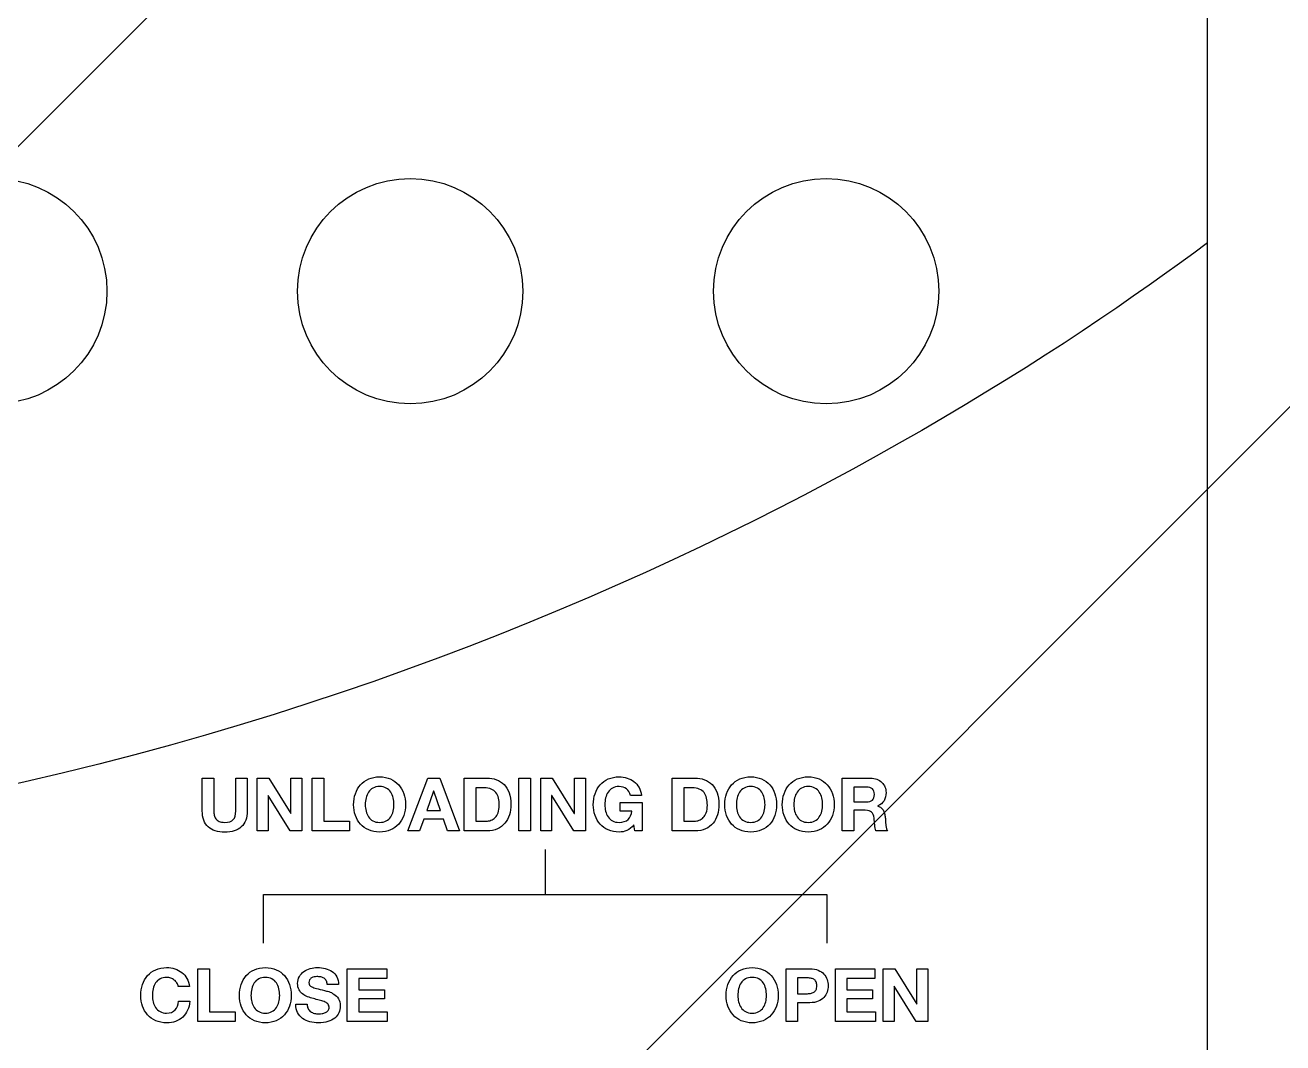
# Model space of a CAD drawing. Header units: millimetres. Extents: x 0 to 16408, y 0 to 11536.
# Drawn here: x 11501.1 to 11573.7, y 4722.7 to 4781.4 of the extents above; entities that cross this region are included whole.
import ezdxf

# ---------------------------------------------------------------- set-up
doc = ezdxf.new("R2010")
doc.units = ezdxf.units.MM
doc.header["$MEASUREMENT"] = 0
doc.linetypes.add('HIDDEN', pattern=[9.525, 6.35, -3.175])
doc.layers.get('0').update_dxf_attribs({"lineweight": 25})
doc.layers.add('DIM', color=3, linetype='Continuous', lineweight=9)
doc.layers.add('H', color=2, linetype='HIDDEN', lineweight=15)

msp = doc.modelspace()

# ---------------------------------------------------------------- hatches: boundary and pattern name
at = {"layer": 'DIM'}
h = msp.add_hatch(dxfattribs=at)
h.set_pattern_fill('ANSI31', color=256, scale=350, style=0)
h.set_pattern_definition([(45, (-19163.366, -2190.005), (-30.93592, 30.93592), [])])
h.paths.add_polyline_path([(11169.331, 5386.066), (11169.331, 3313.066), (10738.546, 3313.066), (10738.546, 5100.001), (10069.331, 5100.001), (10069.331, 6563.066), (14009.331, 6563.066), (14009.331, 5100.001), (13340.115, 5100.001), (13340.115, 3313.066), (12909.331, 3313.066), (12909.331, 5386.066)])
edge = h.paths.add_edge_path(flags=16)
edge.add_line((12909.331, 3336.066), (12909.331, 3313.066))
edge.add_line((11169.331, 3336.066), (11169.331, 3313.066))
at = {"layer": 'H', "ltscale": 5}
h = msp.add_hatch(dxfattribs=at)
h.set_pattern_fill('ANSI31', color=256, scale=500, style=0)
h.set_pattern_definition([(45, (5319.3, 20778.49), (-44.19417, 44.19417), [])])
edge = h.paths.add_edge_path(flags=16)
edge.add_line((14059.331, 6563.066), (14009.331, 6563.066))
edge.add_line((14059.331, 6563.066), (14009.331, 6563.066))
edge = h.paths.add_edge_path()
edge.add_line((14059.331, 6563.066), (14009.331, 6563.066))
edge.add_line((14059.331, 6563.066), (14009.331, 6563.066))
edge.add_line((10069.331, 3313.066), (10069.331, 6563.066))
edge.add_line((10019.331, 3263.066), (10019.331, 6563.066))
edge.add_line((10069.331, 3313.066), (14009.331, 3313.066))
edge.add_line((10019.331, 3263.066), (14059.331, 3263.066))
edge.add_line((14059.331, 6563.066), (14009.331, 6563.066))
edge.add_line((14009.331, 5313.066), (14009.331, 5323.066))
edge.add_line((14009.331, 3313.066), (14009.331, 6563.066))
edge.add_line((14059.331, 3263.066), (14059.331, 6563.066))

# ---------------------------------------------------------------- linework, layer by layer
msp.add_line((11569.331, 4411.066), (11569.331, 5161.066))
at = {"lineweight": -2}
for p, q in [((11514.506, 4737.988), (11515.172, 4737.988)), ((11514.506, 4734.941), (11514.506, 4737.988)), ((11515.172, 4737.988), (11516.443, 4735.944)), ((11516.451, 4737.988), (11517.079, 4737.988)), ((11516.451, 4735.944), (11516.451, 4737.988)), ((11517.079, 4737.988), (11517.079, 4734.941)), ((11517.668, 4737.988), (11518.338, 4737.988)), ((11517.668, 4734.941), (11517.668, 4737.988)), ((11518.338, 4737.988), (11518.338, 4735.505)), ((11523.198, 4734.941), (11524.35, 4737.988)), ((11524.35, 4737.988), (11525.037, 4737.988)), ((11525.037, 4737.988), (11526.177, 4734.941)), ((11529.603, 4737.988), (11530.273, 4737.988)), ((11529.603, 4734.941), (11529.603, 4737.988)), ((11530.273, 4737.988), (11530.273, 4734.941)), ((11530.862, 4737.988), (11531.527, 4737.988)), ((11530.862, 4734.941), (11530.862, 4737.988)), ((11531.527, 4737.988), (11532.799, 4735.944)), ((11532.807, 4737.988), (11533.435, 4737.988)), ((11532.807, 4735.944), (11532.807, 4737.988)), ((11533.435, 4737.988), (11533.435, 4734.941)), ((11515.141, 4736.981), (11515.133, 4736.981)), ((11515.133, 4736.981), (11515.133, 4734.941)), ((11516.409, 4734.941), (11515.141, 4736.981)), ((11524.683, 4737.237), (11524.286, 4736.119)), ((11524.691, 4737.237), (11524.683, 4737.237)), ((11525.075, 4736.119), (11524.691, 4737.237)), ((11531.497, 4736.981), (11531.489, 4736.981)), ((11531.489, 4736.981), (11531.489, 4734.941)), ((11532.765, 4734.941), (11531.497, 4736.981)), ((11516.443, 4735.944), (11516.451, 4735.944)), ((11524.286, 4736.119), (11525.075, 4736.119)), ((11532.799, 4735.944), (11532.807, 4735.944)), ((11518.338, 4735.505), (11519.823, 4735.505)), ((11519.823, 4735.505), (11519.823, 4734.941)), ((11524.111, 4735.62), (11523.872, 4734.941)), ((11525.25, 4735.62), (11524.111, 4735.62)), ((11525.481, 4734.941), (11525.25, 4735.62)), ((11515.133, 4734.941), (11514.506, 4734.941)), ((11517.079, 4734.941), (11516.409, 4734.941)), ((11519.823, 4734.941), (11517.668, 4734.941)), ((11523.872, 4734.941), (11523.198, 4734.941)), ((11526.177, 4734.941), (11525.481, 4734.941)), ((11530.273, 4734.941), (11529.603, 4734.941)), ((11531.489, 4734.941), (11530.862, 4734.941)), ((11533.435, 4734.941), (11532.765, 4734.941)), ((11531.12, 4733.86), (11531.12, 4731.268)), ((11514.87, 4728.463), (11514.87, 4731.268)), ((11514.87, 4731.268), (11547.37, 4731.268)), ((11547.37, 4731.268), (11547.37, 4728.463)), ((11511.074, 4723.94), (11511.074, 4726.987)), ((11511.074, 4726.987), (11511.744, 4726.987)), ((11511.744, 4726.987), (11511.744, 4724.503)), ((11519.693, 4723.94), (11519.693, 4726.987)), ((11519.693, 4726.987), (11521.972, 4726.987)), ((11521.972, 4726.987), (11521.972, 4726.424)), ((11547.861, 4723.94), (11547.861, 4726.987)), ((11547.861, 4726.987), (11550.14, 4726.987)), ((11550.14, 4726.987), (11550.14, 4726.424)), ((11550.626, 4723.94), (11550.626, 4726.987)), ((11550.626, 4726.987), (11551.292, 4726.987)), ((11551.292, 4726.987), (11552.564, 4724.943)), ((11552.572, 4724.943), (11552.572, 4726.987)), ((11552.572, 4726.987), (11553.199, 4726.987)), ((11553.199, 4726.987), (11553.199, 4723.94)), ((11521.972, 4726.424), (11520.363, 4726.424)), ((11520.363, 4726.424), (11520.363, 4725.771)), ((11550.14, 4726.424), (11548.531, 4726.424)), ((11548.531, 4726.424), (11548.531, 4725.771)), ((11551.254, 4725.98), (11551.254, 4723.94)), ((11551.262, 4725.98), (11551.254, 4725.98)), ((11552.529, 4723.94), (11551.262, 4725.98)), ((11520.363, 4725.771), (11521.84, 4725.771)), ((11521.84, 4725.25), (11520.363, 4725.25)), ((11520.363, 4725.25), (11520.363, 4724.503)), ((11521.84, 4725.771), (11521.84, 4725.25)), ((11548.531, 4725.771), (11550.007, 4725.771)), ((11550.007, 4725.25), (11548.531, 4725.25)), ((11548.531, 4725.25), (11548.531, 4724.503)), ((11550.007, 4725.771), (11550.007, 4725.25)), ((11511.744, 4724.503), (11513.229, 4724.503)), ((11513.229, 4724.503), (11513.229, 4723.94)), ((11520.363, 4724.503), (11522.006, 4724.503)), ((11522.006, 4724.503), (11522.006, 4723.94)), ((11548.531, 4724.503), (11550.174, 4724.503)), ((11550.174, 4724.503), (11550.174, 4723.94)), ((11552.564, 4724.943), (11552.572, 4724.943)), ((11513.229, 4723.94), (11511.074, 4723.94)), ((11522.006, 4723.94), (11519.693, 4723.94)), ((11550.174, 4723.94), (11547.861, 4723.94)), ((11551.254, 4723.94), (11550.626, 4723.94)), ((11553.199, 4723.94), (11552.529, 4723.94))]:
    msp.add_line(p, q, dxfattribs=at)
for centre in [(11499.331, 4766.066), (11523.331, 4766.066), (11547.331, 4766.066)]:
    msp.add_circle(centre, 6.5)
msp.add_open_spline([(11569.331, 4768.855), (11552.819, 4756.511), (11513.987, 4732.945), (11458.164, 4732.945), (11404.428, 4732.945), (11366.763, 4755.385), (11349.331, 4768.509)], degree=3, knots=[3.261903, 3.261903, 3.261903, 3.261903, 4, 4, 4, 4.707584, 4.707584, 4.707584, 4.707584])
for points in [[(11511.331, 4736.093), (11511.331, 4736.093), (11511.331, 4737.988), (11511.331, 4737.988)], [(11511.331, 4737.988), (11511.331, 4737.988), (11512.001, 4737.988), (11512.001, 4737.988)], [(11512.001, 4737.988), (11512.001, 4737.988), (11512.001, 4736.093), (11512.001, 4736.093)], [(11513.26, 4736.093), (11513.26, 4736.093), (11513.26, 4737.988), (11513.26, 4737.988)], [(11513.26, 4737.988), (11513.26, 4737.988), (11513.93, 4737.988), (11513.93, 4737.988)], [(11513.93, 4737.988), (11513.93, 4737.988), (11513.93, 4736.093), (11513.93, 4736.093)], [(11520.168, 4737.086), (11520.236, 4737.281), (11520.335, 4737.451), (11520.463, 4737.596)], [(11520.463, 4737.596), (11520.591, 4737.741), (11520.748, 4737.854), (11520.934, 4737.937)], [(11521.179, 4737.41), (11521.074, 4737.352), (11520.989, 4737.273), (11520.923, 4737.175)], [(11522.204, 4737.175), (11522.138, 4737.273), (11522.053, 4737.352), (11521.948, 4737.41)], [(11522.195, 4737.937), (11522.38, 4737.854), (11522.536, 4737.741), (11522.664, 4737.596)], [(11522.664, 4737.596), (11522.792, 4737.451), (11522.891, 4737.281), (11522.959, 4737.086)], [(11526.441, 4734.941), (11526.441, 4734.941), (11526.441, 4737.988), (11526.441, 4737.988)], [(11526.441, 4737.988), (11526.441, 4737.988), (11527.755, 4737.988), (11527.755, 4737.988)], [(11527.589, 4737.425), (11527.589, 4737.425), (11527.111, 4737.425), (11527.111, 4737.425)], [(11527.111, 4737.425), (11527.111, 4737.425), (11527.111, 4735.505), (11527.111, 4735.505)], [(11528.005, 4737.355), (11527.892, 4737.401), (11527.754, 4737.425), (11527.589, 4737.425)], [(11527.755, 4737.988), (11527.951, 4737.988), (11528.134, 4737.957), (11528.304, 4737.894)], [(11528.304, 4737.894), (11528.473, 4737.832), (11528.619, 4737.738), (11528.743, 4737.613)], [(11528.743, 4737.613), (11528.867, 4737.487), (11528.963, 4737.331), (11529.033, 4737.143)], [(11533.994, 4737.086), (11534.062, 4737.281), (11534.16, 4737.451), (11534.288, 4737.596)], [(11534.288, 4737.596), (11534.416, 4737.741), (11534.573, 4737.854), (11534.76, 4737.937)], [(11535.005, 4737.41), (11534.9, 4737.352), (11534.814, 4737.273), (11534.749, 4737.175)], [(11535.843, 4737.99), (11535.99, 4737.943), (11536.122, 4737.874), (11536.241, 4737.783)], [(11536.241, 4737.783), (11536.358, 4737.692), (11536.456, 4737.58), (11536.533, 4737.446)], [(11536.533, 4737.446), (11536.61, 4737.313), (11536.656, 4737.159), (11536.674, 4736.985)], [(11538.449, 4734.941), (11538.449, 4734.941), (11538.449, 4737.988), (11538.449, 4737.988)], [(11538.449, 4737.988), (11538.449, 4737.988), (11539.763, 4737.988), (11539.763, 4737.988)], [(11539.597, 4737.425), (11539.597, 4737.425), (11539.119, 4737.425), (11539.119, 4737.425)], [(11539.119, 4737.425), (11539.119, 4737.425), (11539.119, 4735.505), (11539.119, 4735.505)], [(11540.012, 4737.355), (11539.9, 4737.401), (11539.762, 4737.425), (11539.597, 4737.425)], [(11539.763, 4737.988), (11539.959, 4737.988), (11540.142, 4737.957), (11540.311, 4737.894)], [(11540.311, 4737.894), (11540.48, 4737.832), (11540.627, 4737.738), (11540.751, 4737.613)], [(11540.751, 4737.613), (11540.874, 4737.487), (11540.971, 4737.331), (11541.041, 4737.143)], [(11541.581, 4737.086), (11541.649, 4737.281), (11541.747, 4737.451), (11541.875, 4737.596)], [(11541.875, 4737.596), (11542.003, 4737.741), (11542.16, 4737.854), (11542.347, 4737.937)], [(11542.592, 4737.41), (11542.487, 4737.352), (11542.401, 4737.273), (11542.336, 4737.175)], [(11543.616, 4737.175), (11543.551, 4737.273), (11543.465, 4737.352), (11543.36, 4737.41)], [(11543.608, 4737.937), (11543.793, 4737.854), (11543.949, 4737.741), (11544.077, 4737.596)], [(11544.077, 4737.596), (11544.205, 4737.451), (11544.303, 4737.281), (11544.372, 4737.086)], [(11544.901, 4737.086), (11544.969, 4737.281), (11545.067, 4737.451), (11545.195, 4737.596)], [(11545.195, 4737.596), (11545.323, 4737.741), (11545.48, 4737.854), (11545.666, 4737.937)], [(11545.912, 4737.41), (11545.807, 4737.352), (11545.721, 4737.273), (11545.656, 4737.175)], [(11546.936, 4737.175), (11546.87, 4737.273), (11546.785, 4737.352), (11546.68, 4737.41)], [(11546.927, 4737.937), (11547.112, 4737.854), (11547.269, 4737.741), (11547.397, 4737.596)], [(11547.397, 4737.596), (11547.525, 4737.451), (11547.623, 4737.281), (11547.691, 4737.086)], [(11548.25, 4734.941), (11548.25, 4734.941), (11548.25, 4737.988), (11548.25, 4737.988)], [(11548.25, 4737.988), (11548.25, 4737.988), (11549.893, 4737.988), (11549.893, 4737.988)], [(11549.654, 4737.468), (11549.654, 4737.468), (11548.92, 4737.468), (11548.92, 4737.468)], [(11548.92, 4737.468), (11548.92, 4737.468), (11548.92, 4736.61), (11548.92, 4736.61)], [(11550, 4737.367), (11549.923, 4737.434), (11549.808, 4737.468), (11549.654, 4737.468)], [(11549.893, 4737.988), (11550.029, 4737.988), (11550.153, 4737.966), (11550.262, 4737.922)], [(11550.262, 4737.922), (11550.371, 4737.878), (11550.466, 4737.818), (11550.544, 4737.741)], [(11550.544, 4737.741), (11550.622, 4737.664), (11550.682, 4737.575), (11550.723, 4737.474)], [(11520.923, 4737.175), (11520.858, 4737.077), (11520.81, 4736.965), (11520.781, 4736.84)], [(11522.347, 4736.84), (11522.317, 4736.965), (11522.269, 4737.077), (11522.204, 4737.175)], [(11528.276, 4737.152), (11528.207, 4737.24), (11528.117, 4737.308), (11528.005, 4737.355)], [(11528.423, 4736.834), (11528.393, 4736.958), (11528.344, 4737.064), (11528.276, 4737.152)], [(11534.749, 4737.175), (11534.684, 4737.077), (11534.636, 4736.965), (11534.606, 4736.84)], [(11536.033, 4736.985), (11535.994, 4737.156), (11535.917, 4737.284), (11535.803, 4737.369)], [(11536.674, 4736.985), (11536.674, 4736.985), (11536.033, 4736.985), (11536.033, 4736.985)], [(11540.284, 4737.152), (11540.215, 4737.24), (11540.125, 4737.308), (11540.012, 4737.355)], [(11540.431, 4736.834), (11540.401, 4736.958), (11540.352, 4737.064), (11540.284, 4737.152)], [(11543.759, 4736.84), (11543.729, 4736.965), (11543.682, 4737.077), (11543.616, 4737.175)], [(11547.079, 4736.84), (11547.049, 4736.965), (11547.001, 4737.077), (11546.936, 4737.175)], [(11549.654, 4736.61), (11549.808, 4736.61), (11549.923, 4736.644), (11550, 4736.712)], [(11511.67, 4735.172), (11511.444, 4735.371), (11511.331, 4735.678), (11511.331, 4736.093)], [(11512.001, 4736.093), (11512.001, 4736.011), (11512.008, 4735.93), (11512.022, 4735.85)], [(11513.123, 4735.592), (11513.214, 4735.699), (11513.26, 4735.866), (11513.26, 4736.093)], [(11513.93, 4736.093), (11513.93, 4735.681), (11513.815, 4735.375), (11513.584, 4735.174)], [(11520.781, 4736.079), (11520.81, 4735.958), (11520.858, 4735.849), (11520.923, 4735.752)], [(11522.204, 4735.752), (11522.269, 4735.849), (11522.317, 4735.958), (11522.347, 4736.079)], [(11528.233, 4735.707), (11528.304, 4735.78), (11528.361, 4735.874), (11528.404, 4735.991)], [(11534.606, 4736.079), (11534.636, 4735.958), (11534.684, 4735.849), (11534.749, 4735.752)], [(11535.44, 4736.089), (11535.44, 4736.089), (11535.44, 4736.588), (11535.44, 4736.588)], [(11535.44, 4736.588), (11535.44, 4736.588), (11536.721, 4736.588), (11536.721, 4736.588)], [(11536.115, 4736.089), (11536.115, 4736.089), (11535.44, 4736.089), (11535.44, 4736.089)], [(11535.903, 4735.601), (11536.024, 4735.713), (11536.095, 4735.876), (11536.115, 4736.089)], [(11536.721, 4736.588), (11536.721, 4736.588), (11536.721, 4734.941), (11536.721, 4734.941)], [(11540.241, 4735.707), (11540.312, 4735.78), (11540.369, 4735.874), (11540.412, 4735.991)], [(11542.193, 4736.079), (11542.223, 4735.958), (11542.27, 4735.849), (11542.336, 4735.752)], [(11543.616, 4735.752), (11543.682, 4735.849), (11543.729, 4735.958), (11543.759, 4736.079)], [(11545.513, 4736.079), (11545.543, 4735.958), (11545.59, 4735.849), (11545.656, 4735.752)], [(11546.936, 4735.752), (11547.001, 4735.849), (11547.049, 4735.958), (11547.079, 4736.079)], [(11548.92, 4736.61), (11548.92, 4736.61), (11549.654, 4736.61), (11549.654, 4736.61)], [(11549.59, 4736.132), (11549.59, 4736.132), (11548.92, 4736.132), (11548.92, 4736.132)], [(11548.92, 4736.132), (11548.92, 4736.132), (11548.92, 4734.941), (11548.92, 4734.941)], [(11549.953, 4736.021), (11549.879, 4736.095), (11549.758, 4736.132), (11549.59, 4736.132)], [(11550.098, 4735.671), (11550.075, 4735.83), (11550.027, 4735.947), (11549.953, 4736.021)], [(11550.303, 4736.384), (11550.303, 4736.384), (11550.303, 4736.375), (11550.303, 4736.375)], [(11550.303, 4736.375), (11550.385, 4736.352), (11550.453, 4736.318), (11550.508, 4736.271)], [(11550.508, 4736.271), (11550.561, 4736.224), (11550.606, 4736.168), (11550.64, 4736.104)], [(11550.64, 4736.104), (11550.674, 4736.04), (11550.699, 4735.97), (11550.714, 4735.893)], [(11512.022, 4735.85), (11512.036, 4735.771), (11512.066, 4735.7), (11512.112, 4735.639)], [(11512.112, 4735.639), (11512.157, 4735.578), (11512.221, 4735.528), (11512.302, 4735.49)], [(11520.463, 4735.33), (11520.335, 4735.472), (11520.236, 4735.639), (11520.168, 4735.831)], [(11520.934, 4734.995), (11520.748, 4735.076), (11520.591, 4735.187), (11520.463, 4735.33)], [(11520.923, 4735.752), (11520.989, 4735.655), (11521.074, 4735.578), (11521.179, 4735.52)], [(11521.948, 4735.52), (11522.053, 4735.578), (11522.138, 4735.655), (11522.204, 4735.752)], [(11527.111, 4735.505), (11527.111, 4735.505), (11527.708, 4735.505), (11527.708, 4735.505)], [(11527.708, 4735.505), (11527.805, 4735.505), (11527.899, 4735.52), (11527.99, 4735.552)], [(11527.99, 4735.552), (11528.081, 4735.583), (11528.162, 4735.635), (11528.233, 4735.707)], [(11528.794, 4735.381), (11528.679, 4735.244), (11528.535, 4735.137), (11528.363, 4735.059)], [(11529.052, 4735.867), (11528.996, 4735.68), (11528.91, 4735.518), (11528.794, 4735.381)], [(11534.288, 4735.33), (11534.16, 4735.472), (11534.062, 4735.639), (11533.994, 4735.831)], [(11534.76, 4734.995), (11534.573, 4735.076), (11534.416, 4735.187), (11534.288, 4735.33)], [(11534.749, 4735.752), (11534.814, 4735.655), (11534.9, 4735.578), (11535.005, 4735.52)], [(11536.226, 4735.287), (11536.106, 4735.133), (11535.974, 4735.026), (11535.829, 4734.965)], [(11536.294, 4734.941), (11536.294, 4734.941), (11536.226, 4735.287), (11536.226, 4735.287)], [(11539.119, 4735.505), (11539.119, 4735.505), (11539.716, 4735.505), (11539.716, 4735.505)], [(11539.716, 4735.505), (11539.813, 4735.505), (11539.906, 4735.52), (11539.998, 4735.552)], [(11539.998, 4735.552), (11540.089, 4735.583), (11540.17, 4735.635), (11540.241, 4735.707)], [(11540.802, 4735.381), (11540.687, 4735.244), (11540.543, 4735.137), (11540.371, 4735.059)], [(11541.06, 4735.867), (11541.003, 4735.68), (11540.917, 4735.518), (11540.802, 4735.381)], [(11542.336, 4735.752), (11542.401, 4735.655), (11542.487, 4735.578), (11542.592, 4735.52)], [(11543.36, 4735.52), (11543.465, 4735.578), (11543.551, 4735.655), (11543.616, 4735.752)], [(11545.656, 4735.752), (11545.721, 4735.655), (11545.807, 4735.578), (11545.912, 4735.52)], [(11546.68, 4735.52), (11546.785, 4735.578), (11546.87, 4735.655), (11546.936, 4735.752)], [(11547.397, 4735.33), (11547.269, 4735.187), (11547.112, 4735.076), (11546.927, 4734.995)], [(11547.691, 4735.831), (11547.623, 4735.639), (11547.525, 4735.472), (11547.397, 4735.33)], [(11550.136, 4735.287), (11550.128, 4735.421), (11550.115, 4735.549), (11550.098, 4735.671)], [(11550.205, 4734.941), (11550.168, 4735.038), (11550.145, 4735.153), (11550.136, 4735.287)], [(11550.714, 4735.893), (11550.73, 4735.816), (11550.741, 4735.739), (11550.747, 4735.663)], [(11550.747, 4735.663), (11550.749, 4735.614), (11550.752, 4735.557), (11550.755, 4735.492)], [(11550.755, 4735.492), (11550.758, 4735.426), (11550.763, 4735.36), (11550.77, 4735.291)], [(11550.77, 4735.291), (11550.777, 4735.223), (11550.789, 4735.158), (11550.804, 4735.097)], [(11527.755, 4734.941), (11527.755, 4734.941), (11526.441, 4734.941), (11526.441, 4734.941)], [(11528.363, 4735.059), (11528.191, 4734.981), (11527.988, 4734.941), (11527.755, 4734.941)], [(11536.721, 4734.941), (11536.721, 4734.941), (11536.294, 4734.941), (11536.294, 4734.941)], [(11539.763, 4734.941), (11539.763, 4734.941), (11538.449, 4734.941), (11538.449, 4734.941)], [(11540.371, 4735.059), (11540.199, 4734.981), (11539.996, 4734.941), (11539.763, 4734.941)], [(11548.92, 4734.941), (11548.92, 4734.941), (11548.25, 4734.941), (11548.25, 4734.941)], [(11550.875, 4734.941), (11550.875, 4734.941), (11550.205, 4734.941), (11550.205, 4734.941)], [(11550.804, 4735.097), (11550.82, 4735.036), (11550.843, 4734.984), (11550.875, 4734.941)], [(11507.882, 4726.084), (11507.95, 4726.279), (11508.048, 4726.449), (11508.176, 4726.594)], [(11508.176, 4726.594), (11508.304, 4726.739), (11508.462, 4726.853), (11508.648, 4726.936)], [(11509.753, 4726.987), (11509.903, 4726.939), (11510.036, 4726.868), (11510.154, 4726.776)], [(11510.154, 4726.776), (11510.272, 4726.683), (11510.37, 4726.569), (11510.447, 4726.432)], [(11513.574, 4726.084), (11513.643, 4726.279), (11513.741, 4726.449), (11513.869, 4726.594)], [(11513.869, 4726.594), (11513.997, 4726.739), (11514.154, 4726.853), (11514.34, 4726.936)], [(11515.601, 4726.936), (11515.786, 4726.853), (11515.943, 4726.739), (11516.071, 4726.594)], [(11516.071, 4726.594), (11516.199, 4726.449), (11516.297, 4726.279), (11516.365, 4726.084)], [(11516.935, 4726.545), (11517.001, 4726.66), (11517.089, 4726.757), (11517.197, 4726.833)], [(11517.197, 4726.833), (11517.305, 4726.91), (11517.428, 4726.967), (11517.564, 4727.004)], [(11517.782, 4726.522), (11517.728, 4726.51), (11517.679, 4726.49), (11517.634, 4726.462)], [(11518.358, 4726.445), (11518.304, 4726.479), (11518.242, 4726.503), (11518.172, 4726.518)], [(11518.432, 4727.006), (11518.579, 4726.971), (11518.709, 4726.913), (11518.823, 4726.833)], [(11518.823, 4726.833), (11518.937, 4726.754), (11519.027, 4726.652), (11519.094, 4726.528)], [(11519.094, 4726.528), (11519.161, 4726.404), (11519.194, 4726.254), (11519.194, 4726.078)], [(11541.665, 4726.084), (11541.733, 4726.279), (11541.832, 4726.449), (11541.96, 4726.594)], [(11541.96, 4726.594), (11542.088, 4726.739), (11542.245, 4726.853), (11542.431, 4726.936)], [(11543.692, 4726.936), (11543.877, 4726.853), (11544.033, 4726.739), (11544.161, 4726.594)], [(11544.161, 4726.594), (11544.289, 4726.449), (11544.388, 4726.279), (11544.456, 4726.084)], [(11545.015, 4723.94), (11545.015, 4723.94), (11545.015, 4726.987), (11545.015, 4726.987)], [(11545.015, 4726.987), (11545.015, 4726.987), (11546.389, 4726.987), (11546.389, 4726.987)], [(11546.389, 4726.987), (11546.58, 4726.987), (11546.742, 4726.959), (11546.875, 4726.904)], [(11546.875, 4726.904), (11547.009, 4726.848), (11547.118, 4726.775), (11547.202, 4726.684)], [(11547.202, 4726.684), (11547.286, 4726.593), (11547.347, 4726.489), (11547.385, 4726.372)], [(11508.893, 4726.409), (11508.788, 4726.35), (11508.703, 4726.272), (11508.637, 4726.174)], [(11509.866, 4726.174), (11509.826, 4726.238), (11509.777, 4726.294), (11509.717, 4726.342)], [(11509.943, 4725.963), (11509.932, 4726.04), (11509.906, 4726.11), (11509.866, 4726.174)], [(11510.592, 4725.963), (11510.592, 4725.963), (11509.943, 4725.963), (11509.943, 4725.963)], [(11510.447, 4726.432), (11510.523, 4726.296), (11510.572, 4726.139), (11510.592, 4725.963)], [(11514.33, 4726.174), (11514.264, 4726.076), (11514.216, 4725.964), (11514.187, 4725.839)], [(11514.586, 4726.409), (11514.48, 4726.35), (11514.395, 4726.272), (11514.33, 4726.174)], [(11515.61, 4726.174), (11515.544, 4726.272), (11515.459, 4726.35), (11515.354, 4726.409)], [(11515.753, 4725.839), (11515.723, 4725.964), (11515.675, 4726.076), (11515.61, 4726.174)], [(11517.517, 4726.048), (11517.54, 4726.011), (11517.585, 4725.977), (11517.651, 4725.946)], [(11517.634, 4726.462), (11517.59, 4726.434), (11517.554, 4726.398), (11517.526, 4726.355)], [(11517.651, 4725.946), (11517.718, 4725.914), (11517.811, 4725.883), (11517.929, 4725.852)], [(11517.929, 4725.852), (11518.047, 4725.82), (11518.201, 4725.781), (11518.392, 4725.732)], [(11518.488, 4726.304), (11518.455, 4726.364), (11518.412, 4726.411), (11518.358, 4726.445)], [(11518.546, 4726.078), (11518.54, 4726.169), (11518.521, 4726.244), (11518.488, 4726.304)], [(11519.194, 4726.078), (11519.194, 4726.078), (11518.546, 4726.078), (11518.546, 4726.078)], [(11542.676, 4726.409), (11542.571, 4726.35), (11542.486, 4726.272), (11542.42, 4726.174)], [(11543.701, 4726.174), (11543.635, 4726.272), (11543.55, 4726.35), (11543.445, 4726.409)], [(11543.844, 4725.839), (11543.814, 4725.964), (11543.766, 4726.076), (11543.701, 4726.174)], [(11546.205, 4726.466), (11546.205, 4726.466), (11545.685, 4726.466), (11545.685, 4726.466)], [(11545.685, 4726.466), (11545.685, 4726.466), (11545.685, 4725.553), (11545.685, 4725.553)], [(11546.427, 4726.449), (11546.356, 4726.461), (11546.282, 4726.466), (11546.205, 4726.466)], [(11546.615, 4726.383), (11546.561, 4726.416), (11546.498, 4726.438), (11546.427, 4726.449)], [(11546.745, 4726.244), (11546.712, 4726.304), (11546.669, 4726.35), (11546.615, 4726.383)], [(11508.494, 4725.077), (11508.524, 4724.956), (11508.572, 4724.848), (11508.637, 4724.751)], [(11509.758, 4724.619), (11509.873, 4724.744), (11509.943, 4724.909), (11509.969, 4725.114)], [(11509.969, 4725.114), (11509.969, 4725.114), (11510.617, 4725.114), (11510.617, 4725.114)], [(11510.617, 4725.114), (11510.6, 4724.923), (11510.556, 4724.751), (11510.485, 4724.597)], [(11514.187, 4725.077), (11514.216, 4724.956), (11514.264, 4724.848), (11514.33, 4724.751)], [(11515.61, 4724.751), (11515.675, 4724.848), (11515.723, 4724.956), (11515.753, 4725.077)], [(11517.41, 4725.376), (11517.302, 4725.417), (11517.206, 4725.471), (11517.12, 4725.536)], [(11517.743, 4725.272), (11517.629, 4725.3), (11517.519, 4725.335), (11517.41, 4725.376)], [(11518.072, 4725.186), (11517.964, 4725.212), (11517.854, 4725.24), (11517.743, 4725.272)], [(11518.362, 4725.096), (11518.277, 4725.131), (11518.18, 4725.16), (11518.072, 4725.186)], [(11518.569, 4724.969), (11518.516, 4725.02), (11518.447, 4725.062), (11518.362, 4725.096)], [(11518.392, 4725.732), (11518.449, 4725.721), (11518.528, 4725.7), (11518.629, 4725.67)], [(11518.629, 4725.67), (11518.73, 4725.641), (11518.83, 4725.593), (11518.93, 4725.528)], [(11518.93, 4725.528), (11519.029, 4725.462), (11519.115, 4725.375), (11519.188, 4725.265)], [(11542.278, 4725.077), (11542.307, 4724.956), (11542.355, 4724.848), (11542.42, 4724.751)], [(11543.701, 4724.751), (11543.766, 4724.848), (11543.814, 4724.956), (11543.844, 4725.077)], [(11545.685, 4725.553), (11545.685, 4725.553), (11546.205, 4725.553), (11546.205, 4725.553)], [(11546.205, 4725.553), (11546.282, 4725.553), (11546.356, 4725.559), (11546.427, 4725.57)], [(11546.875, 4725.116), (11546.742, 4725.06), (11546.58, 4725.033), (11546.389, 4725.033)], [(11546.427, 4725.57), (11546.498, 4725.582), (11546.561, 4725.604), (11546.615, 4725.636)], [(11546.615, 4725.636), (11546.669, 4725.669), (11546.712, 4725.715), (11546.745, 4725.775)], [(11547.202, 4725.336), (11547.118, 4725.244), (11547.009, 4725.171), (11546.875, 4725.116)], [(11547.385, 4725.649), (11547.347, 4725.531), (11547.286, 4725.426), (11547.202, 4725.336)], [(11508.637, 4724.751), (11508.703, 4724.654), (11508.788, 4724.577), (11508.893, 4724.518)], [(11510.485, 4724.597), (11510.414, 4724.444), (11510.32, 4724.313), (11510.203, 4724.205)], [(11513.869, 4724.328), (11513.741, 4724.471), (11513.643, 4724.638), (11513.574, 4724.83)], [(11514.33, 4724.751), (11514.395, 4724.654), (11514.48, 4724.577), (11514.586, 4724.518)], [(11515.354, 4724.518), (11515.459, 4724.577), (11515.544, 4724.654), (11515.61, 4724.751)], [(11516.834, 4724.465), (11516.763, 4724.601), (11516.729, 4724.764), (11516.732, 4724.951)], [(11516.732, 4724.951), (11516.732, 4724.951), (11517.381, 4724.951), (11517.381, 4724.951)], [(11517.122, 4724.128), (11517.001, 4724.216), (11516.906, 4724.328), (11516.834, 4724.465)], [(11517.381, 4724.951), (11517.381, 4724.849), (11517.399, 4724.762), (11517.436, 4724.691)], [(11517.436, 4724.691), (11517.473, 4724.62), (11517.522, 4724.562), (11517.583, 4724.518)], [(11517.583, 4724.518), (11517.645, 4724.474), (11517.716, 4724.442), (11517.799, 4724.42)], [(11518.247, 4724.403), (11518.315, 4724.413), (11518.379, 4724.432), (11518.439, 4724.461)], [(11518.439, 4724.461), (11518.499, 4724.489), (11518.548, 4724.528), (11518.588, 4724.578)], [(11519.216, 4724.456), (11519.161, 4724.337), (11519.081, 4724.234), (11518.975, 4724.147)], [(11542.42, 4724.751), (11542.486, 4724.654), (11542.571, 4724.577), (11542.676, 4724.518)], [(11543.445, 4724.518), (11543.55, 4724.577), (11543.635, 4724.654), (11543.701, 4724.751)], [(11546.389, 4725.033), (11546.389, 4725.033), (11545.685, 4725.033), (11545.685, 4725.033)], [(11545.685, 4725.033), (11545.685, 4725.033), (11545.685, 4723.94), (11545.685, 4723.94)], [(11510.203, 4724.205), (11510.087, 4724.097), (11509.95, 4724.014), (11509.794, 4723.957)], [(11514.34, 4723.993), (11514.154, 4724.074), (11513.997, 4724.186), (11513.869, 4724.328)], [(11517.541, 4723.934), (11517.383, 4723.975), (11517.243, 4724.04), (11517.122, 4724.128)], [(11518.975, 4724.147), (11518.868, 4724.06), (11518.735, 4723.993), (11518.577, 4723.944)], [(11545.685, 4723.94), (11545.685, 4723.94), (11545.015, 4723.94), (11545.015, 4723.94)]]:
    msp.add_open_spline(points, degree=3, dxfattribs=at)
for points, knots in [([(11520.934, 4737.937), (11521.121, 4738.019), (11521.33, 4738.061), (11521.564, 4738.061), (11521.8, 4738.061), (11522.01, 4738.019), (11522.195, 4737.937)], [2, 2, 2, 2, 3, 3, 3, 4, 4, 4, 4]), ([(11521.948, 4737.41), (11521.842, 4737.468), (11521.714, 4737.498), (11521.564, 4737.498), (11521.413, 4737.498), (11521.285, 4737.468), (11521.179, 4737.41)], [10, 10, 10, 10, 11, 11, 11, 12, 12, 12, 12]), ([(11534.76, 4737.937), (11534.946, 4738.019), (11535.156, 4738.061), (11535.389, 4738.061), (11535.546, 4738.061), (11535.697, 4738.037), (11535.843, 4737.99)], [8, 8, 8, 8, 9, 9, 9, 10, 10, 10, 10]), ([(11535.803, 4737.369), (11535.689, 4737.455), (11535.551, 4737.498), (11535.389, 4737.498), (11535.238, 4737.498), (11535.11, 4737.468), (11535.005, 4737.41)], [15, 15, 15, 15, 16, 16, 16, 17, 17, 17, 17]), ([(11542.347, 4737.937), (11542.533, 4738.019), (11542.743, 4738.061), (11542.976, 4738.061), (11543.212, 4738.061), (11543.423, 4738.019), (11543.608, 4737.937)], [2, 2, 2, 2, 3, 3, 3, 4, 4, 4, 4]), ([(11543.36, 4737.41), (11543.255, 4737.468), (11543.127, 4737.498), (11542.976, 4737.498), (11542.825, 4737.498), (11542.697, 4737.468), (11542.592, 4737.41)], [10, 10, 10, 10, 11, 11, 11, 12, 12, 12, 12]), ([(11545.666, 4737.937), (11545.853, 4738.019), (11546.063, 4738.061), (11546.296, 4738.061), (11546.532, 4738.061), (11546.742, 4738.019), (11546.927, 4737.937)], [2, 2, 2, 2, 3, 3, 3, 4, 4, 4, 4]), ([(11546.68, 4737.41), (11546.575, 4737.468), (11546.447, 4737.498), (11546.296, 4737.498), (11546.145, 4737.498), (11546.017, 4737.468), (11545.912, 4737.41)], [10, 10, 10, 10, 11, 11, 11, 12, 12, 12, 12]), ([(11550.723, 4737.474), (11550.764, 4737.373), (11550.785, 4737.264), (11550.785, 4737.147), (11550.785, 4736.968), (11550.747, 4736.813), (11550.672, 4736.682), (11550.597, 4736.552), (11550.473, 4736.452), (11550.303, 4736.384)], [3, 3, 3, 3, 4, 4, 4, 5, 5, 5, 6, 6, 6, 6]), ([(11520.168, 4735.831), (11520.1, 4736.023), (11520.066, 4736.23), (11520.066, 4736.452), (11520.066, 4736.68), (11520.1, 4736.891), (11520.168, 4737.086)], [14, 14, 14, 14, 15, 15, 15, 16, 16, 16, 16]), ([(11520.781, 4736.84), (11520.751, 4736.715), (11520.736, 4736.586), (11520.736, 4736.452), (11520.736, 4736.324), (11520.751, 4736.199), (11520.781, 4736.079)], [14, 14, 14, 14, 15, 15, 15, 16, 16, 16, 16]), ([(11522.347, 4736.079), (11522.377, 4736.199), (11522.392, 4736.324), (11522.392, 4736.452), (11522.392, 4736.586), (11522.377, 4736.715), (11522.347, 4736.84)], [6, 6, 6, 6, 7, 7, 7, 8, 8, 8, 8]), ([(11522.959, 4737.086), (11523.027, 4736.891), (11523.062, 4736.68), (11523.062, 4736.452), (11523.062, 4736.23), (11523.027, 4736.023), (11522.959, 4735.831)], [6, 6, 6, 6, 7, 7, 7, 8, 8, 8, 8]), ([(11528.404, 4735.991), (11528.446, 4736.108), (11528.468, 4736.25), (11528.468, 4736.418), (11528.468, 4736.572), (11528.453, 4736.71), (11528.423, 4736.834)], [3, 3, 3, 3, 4, 4, 4, 5, 5, 5, 5]), ([(11529.033, 4737.143), (11529.103, 4736.956), (11529.138, 4736.735), (11529.138, 4736.482), (11529.138, 4736.26), (11529.109, 4736.055), (11529.052, 4735.867)], [3, 3, 3, 3, 4, 4, 4, 5, 5, 5, 5]), ([(11533.994, 4735.831), (11533.925, 4736.023), (11533.891, 4736.23), (11533.891, 4736.452), (11533.891, 4736.68), (11533.925, 4736.891), (11533.994, 4737.086)], [4, 4, 4, 4, 5, 5, 5, 6, 6, 6, 6]), ([(11534.606, 4736.84), (11534.576, 4736.715), (11534.561, 4736.586), (11534.561, 4736.452), (11534.561, 4736.324), (11534.576, 4736.199), (11534.606, 4736.079)], [19, 19, 19, 19, 20, 20, 20, 21, 21, 21, 21]), ([(11540.412, 4735.991), (11540.454, 4736.108), (11540.476, 4736.25), (11540.476, 4736.418), (11540.476, 4736.572), (11540.461, 4736.71), (11540.431, 4736.834)], [3, 3, 3, 3, 4, 4, 4, 5, 5, 5, 5]), ([(11541.041, 4737.143), (11541.111, 4736.956), (11541.146, 4736.735), (11541.146, 4736.482), (11541.146, 4736.26), (11541.117, 4736.055), (11541.06, 4735.867)], [3, 3, 3, 3, 4, 4, 4, 5, 5, 5, 5]), ([(11541.581, 4735.831), (11541.512, 4736.023), (11541.478, 4736.23), (11541.478, 4736.452), (11541.478, 4736.68), (11541.512, 4736.891), (11541.581, 4737.086)], [14, 14, 14, 14, 15, 15, 15, 16, 16, 16, 16]), ([(11542.336, 4737.175), (11542.27, 4737.077), (11542.223, 4736.965), (11542.193, 4736.84), (11542.163, 4736.715), (11542.148, 4736.586), (11542.148, 4736.452), (11542.148, 4736.324), (11542.163, 4736.199), (11542.193, 4736.079)], [13, 13, 13, 13, 14, 14, 14, 15, 15, 15, 16, 16, 16, 16]), ([(11543.759, 4736.079), (11543.789, 4736.199), (11543.804, 4736.324), (11543.804, 4736.452), (11543.804, 4736.586), (11543.789, 4736.715), (11543.759, 4736.84)], [6, 6, 6, 6, 7, 7, 7, 8, 8, 8, 8]), ([(11544.372, 4737.086), (11544.44, 4736.891), (11544.474, 4736.68), (11544.474, 4736.452), (11544.474, 4736.23), (11544.44, 4736.023), (11544.372, 4735.831)], [6, 6, 6, 6, 7, 7, 7, 8, 8, 8, 8]), ([(11544.901, 4735.831), (11544.832, 4736.023), (11544.798, 4736.23), (11544.798, 4736.452), (11544.798, 4736.68), (11544.832, 4736.891), (11544.901, 4737.086)], [14, 14, 14, 14, 15, 15, 15, 16, 16, 16, 16]), ([(11545.656, 4737.175), (11545.59, 4737.077), (11545.543, 4736.965), (11545.513, 4736.84), (11545.483, 4736.715), (11545.468, 4736.586), (11545.468, 4736.452), (11545.468, 4736.324), (11545.483, 4736.199), (11545.513, 4736.079)], [13, 13, 13, 13, 14, 14, 14, 15, 15, 15, 16, 16, 16, 16]), ([(11547.079, 4736.079), (11547.109, 4736.199), (11547.124, 4736.324), (11547.124, 4736.452), (11547.124, 4736.586), (11547.109, 4736.715), (11547.079, 4736.84)], [6, 6, 6, 6, 7, 7, 7, 8, 8, 8, 8]), ([(11547.691, 4737.086), (11547.76, 4736.891), (11547.794, 4736.68), (11547.794, 4736.452), (11547.794, 4736.23), (11547.76, 4736.023), (11547.691, 4735.831)], [6, 6, 6, 6, 7, 7, 7, 8, 8, 8, 8]), ([(11550, 4736.712), (11550.077, 4736.781), (11550.115, 4736.892), (11550.115, 4737.045), (11550.115, 4737.193), (11550.077, 4737.3), (11550, 4737.367)], [1, 1, 1, 1, 2, 2, 2, 3, 3, 3, 3]), ([(11512.302, 4735.49), (11512.383, 4735.451), (11512.492, 4735.432), (11512.628, 4735.432), (11512.867, 4735.432), (11513.032, 4735.486), (11513.123, 4735.592)], [9, 9, 9, 9, 10, 10, 10, 11, 11, 11, 11]), ([(11521.179, 4735.52), (11521.285, 4735.461), (11521.413, 4735.432), (11521.564, 4735.432), (11521.714, 4735.432), (11521.842, 4735.461), (11521.948, 4735.52)], [2, 2, 2, 2, 3, 3, 3, 4, 4, 4, 4]), ([(11522.959, 4735.831), (11522.891, 4735.639), (11522.792, 4735.472), (11522.664, 4735.33), (11522.536, 4735.187), (11522.38, 4735.076), (11522.195, 4734.995)], [8, 8, 8, 8, 9, 9, 9, 10, 10, 10, 10]), ([(11535.005, 4735.52), (11535.11, 4735.461), (11535.238, 4735.432), (11535.389, 4735.432), (11535.611, 4735.432), (11535.782, 4735.488), (11535.903, 4735.601)], [23, 23, 23, 23, 24, 24, 24, 25, 25, 25, 25]), ([(11542.347, 4734.995), (11542.16, 4735.076), (11542.003, 4735.187), (11541.875, 4735.33), (11541.747, 4735.472), (11541.649, 4735.639), (11541.581, 4735.831)], [12, 12, 12, 12, 13, 13, 13, 14, 14, 14, 14]), ([(11542.592, 4735.52), (11542.697, 4735.461), (11542.825, 4735.432), (11542.976, 4735.432), (11543.127, 4735.432), (11543.255, 4735.461), (11543.36, 4735.52)], [2, 2, 2, 2, 3, 3, 3, 4, 4, 4, 4]), ([(11544.372, 4735.831), (11544.303, 4735.639), (11544.205, 4735.472), (11544.077, 4735.33), (11543.949, 4735.187), (11543.793, 4735.076), (11543.608, 4734.995)], [8, 8, 8, 8, 9, 9, 9, 10, 10, 10, 10]), ([(11545.666, 4734.995), (11545.48, 4735.076), (11545.323, 4735.187), (11545.195, 4735.33), (11545.067, 4735.472), (11544.969, 4735.639), (11544.901, 4735.831)], [12, 12, 12, 12, 13, 13, 13, 14, 14, 14, 14]), ([(11545.912, 4735.52), (11546.017, 4735.461), (11546.145, 4735.432), (11546.296, 4735.432), (11546.447, 4735.432), (11546.575, 4735.461), (11546.68, 4735.52)], [2, 2, 2, 2, 3, 3, 3, 4, 4, 4, 4]), ([(11513.584, 4735.174), (11513.353, 4734.973), (11513.035, 4734.873), (11512.628, 4734.873), (11512.216, 4734.873), (11511.896, 4734.973), (11511.67, 4735.172)], [0, 0, 0, 0, 1, 1, 1, 2, 2, 2, 2]), ([(11522.195, 4734.995), (11522.01, 4734.914), (11521.8, 4734.873), (11521.564, 4734.873), (11521.33, 4734.873), (11521.121, 4734.914), (11520.934, 4734.995)], [10, 10, 10, 10, 11, 11, 11, 12, 12, 12, 12]), ([(11535.829, 4734.965), (11535.684, 4734.904), (11535.537, 4734.873), (11535.389, 4734.873), (11535.156, 4734.873), (11534.946, 4734.914), (11534.76, 4734.995)], [0, 0, 0, 0, 1, 1, 1, 2, 2, 2, 2]), ([(11543.608, 4734.995), (11543.423, 4734.914), (11543.212, 4734.873), (11542.976, 4734.873), (11542.743, 4734.873), (11542.533, 4734.914), (11542.347, 4734.995)], [10, 10, 10, 10, 11, 11, 11, 12, 12, 12, 12]), ([(11546.927, 4734.995), (11546.742, 4734.914), (11546.532, 4734.873), (11546.296, 4734.873), (11546.063, 4734.873), (11545.853, 4734.914), (11545.666, 4734.995)], [10, 10, 10, 10, 11, 11, 11, 12, 12, 12, 12]), ([(11508.648, 4726.936), (11508.834, 4727.018), (11509.044, 4727.059), (11509.277, 4727.059), (11509.445, 4727.059), (11509.604, 4727.035), (11509.753, 4726.987)], [25, 25, 25, 25, 26, 26, 26, 27, 27, 27, 27]), ([(11514.34, 4726.936), (11514.527, 4727.018), (11514.736, 4727.059), (11514.97, 4727.059), (11515.206, 4727.059), (11515.416, 4727.018), (11515.601, 4726.936)], [2, 2, 2, 2, 3, 3, 3, 4, 4, 4, 4]), ([(11517.12, 4725.536), (11517.035, 4725.601), (11516.966, 4725.683), (11516.913, 4725.781), (11516.861, 4725.879), (11516.834, 4725.998), (11516.834, 4726.138), (11516.834, 4726.294), (11516.868, 4726.43), (11516.935, 4726.545)], [13, 13, 13, 13, 14, 14, 14, 15, 15, 15, 16, 16, 16, 16]), ([(11517.564, 4727.004), (11517.701, 4727.041), (11517.837, 4727.059), (11517.974, 4727.059), (11518.133, 4727.059), (11518.286, 4727.042), (11518.432, 4727.006)], [18, 18, 18, 18, 19, 19, 19, 20, 20, 20, 20]), ([(11518.172, 4726.518), (11518.102, 4726.532), (11518.026, 4726.539), (11517.944, 4726.539), (11517.89, 4726.539), (11517.836, 4726.533), (11517.782, 4726.522)], [27, 27, 27, 27, 28, 28, 28, 29, 29, 29, 29]), ([(11542.431, 4726.936), (11542.617, 4727.018), (11542.827, 4727.059), (11543.061, 4727.059), (11543.297, 4727.059), (11543.507, 4727.018), (11543.692, 4726.936)], [2, 2, 2, 2, 3, 3, 3, 4, 4, 4, 4]), ([(11507.882, 4724.83), (11507.814, 4725.022), (11507.78, 4725.229), (11507.78, 4725.451), (11507.78, 4725.678), (11507.814, 4725.889), (11507.882, 4726.084)], [21, 21, 21, 21, 22, 22, 22, 23, 23, 23, 23]), ([(11508.637, 4726.174), (11508.572, 4726.076), (11508.524, 4725.964), (11508.494, 4725.839), (11508.465, 4725.714), (11508.45, 4725.584), (11508.45, 4725.451), (11508.45, 4725.323), (11508.465, 4725.198), (11508.494, 4725.077)], [5, 5, 5, 5, 6, 6, 6, 7, 7, 7, 8, 8, 8, 8]), ([(11509.717, 4726.342), (11509.657, 4726.391), (11509.589, 4726.429), (11509.514, 4726.456), (11509.439, 4726.483), (11509.36, 4726.496), (11509.277, 4726.496), (11509.127, 4726.496), (11508.999, 4726.467), (11508.893, 4726.409)], [1, 1, 1, 1, 2, 2, 2, 3, 3, 3, 4, 4, 4, 4]), ([(11513.574, 4724.83), (11513.506, 4725.022), (11513.472, 4725.229), (11513.472, 4725.451), (11513.472, 4725.678), (11513.506, 4725.889), (11513.574, 4726.084)], [14, 14, 14, 14, 15, 15, 15, 16, 16, 16, 16]), ([(11514.187, 4725.839), (11514.157, 4725.714), (11514.142, 4725.584), (11514.142, 4725.451), (11514.142, 4725.323), (11514.157, 4725.198), (11514.187, 4725.077)], [14, 14, 14, 14, 15, 15, 15, 16, 16, 16, 16]), ([(11515.354, 4726.409), (11515.248, 4726.467), (11515.12, 4726.496), (11514.97, 4726.496), (11514.819, 4726.496), (11514.691, 4726.467), (11514.586, 4726.409)], [10, 10, 10, 10, 11, 11, 11, 12, 12, 12, 12]), ([(11515.753, 4725.077), (11515.783, 4725.198), (11515.798, 4725.323), (11515.798, 4725.451), (11515.798, 4725.584), (11515.783, 4725.714), (11515.753, 4725.839)], [6, 6, 6, 6, 7, 7, 7, 8, 8, 8, 8]), ([(11516.365, 4726.084), (11516.433, 4725.889), (11516.468, 4725.678), (11516.468, 4725.451), (11516.468, 4725.229), (11516.433, 4725.022), (11516.365, 4724.83)], [6, 6, 6, 6, 7, 7, 7, 8, 8, 8, 8]), ([(11517.526, 4726.355), (11517.497, 4726.313), (11517.483, 4726.259), (11517.483, 4726.193), (11517.483, 4726.133), (11517.494, 4726.085), (11517.517, 4726.048)], [31, 31, 31, 31, 32, 32, 32, 33, 33, 33, 33]), ([(11541.665, 4724.83), (11541.597, 4725.022), (11541.563, 4725.229), (11541.563, 4725.451), (11541.563, 4725.678), (11541.597, 4725.889), (11541.665, 4726.084)], [14, 14, 14, 14, 15, 15, 15, 16, 16, 16, 16]), ([(11542.42, 4726.174), (11542.355, 4726.076), (11542.307, 4725.964), (11542.278, 4725.839), (11542.248, 4725.714), (11542.233, 4725.584), (11542.233, 4725.451), (11542.233, 4725.323), (11542.248, 4725.198), (11542.278, 4725.077)], [13, 13, 13, 13, 14, 14, 14, 15, 15, 15, 16, 16, 16, 16]), ([(11543.445, 4726.409), (11543.339, 4726.467), (11543.211, 4726.496), (11543.061, 4726.496), (11542.91, 4726.496), (11542.782, 4726.467), (11542.676, 4726.409)], [10, 10, 10, 10, 11, 11, 11, 12, 12, 12, 12]), ([(11543.844, 4725.077), (11543.874, 4725.198), (11543.888, 4725.323), (11543.888, 4725.451), (11543.888, 4725.584), (11543.874, 4725.714), (11543.844, 4725.839)], [6, 6, 6, 6, 7, 7, 7, 8, 8, 8, 8]), ([(11544.456, 4726.084), (11544.524, 4725.889), (11544.559, 4725.678), (11544.559, 4725.451), (11544.559, 4725.229), (11544.524, 4725.022), (11544.456, 4724.83)], [6, 6, 6, 6, 7, 7, 7, 8, 8, 8, 8]), ([(11546.745, 4725.775), (11546.778, 4725.835), (11546.794, 4725.913), (11546.794, 4726.01), (11546.794, 4726.106), (11546.778, 4726.185), (11546.745, 4726.244)], [3, 3, 3, 3, 4, 4, 4, 5, 5, 5, 5]), ([(11547.385, 4726.372), (11547.424, 4726.256), (11547.443, 4726.135), (11547.443, 4726.01), (11547.443, 4725.887), (11547.424, 4725.767), (11547.385, 4725.649)], [3, 3, 3, 3, 4, 4, 4, 5, 5, 5, 5]), ([(11519.188, 4725.265), (11519.26, 4725.156), (11519.297, 4725.015), (11519.297, 4724.845), (11519.297, 4724.705), (11519.269, 4724.576), (11519.216, 4724.456)], [39, 39, 39, 39, 40, 40, 40, 41, 41, 41, 41]), ([(11508.648, 4723.993), (11508.462, 4724.074), (11508.304, 4724.186), (11508.176, 4724.328), (11508.048, 4724.471), (11507.95, 4724.638), (11507.882, 4724.83)], [19, 19, 19, 19, 20, 20, 20, 21, 21, 21, 21]), ([(11508.893, 4724.518), (11508.999, 4724.46), (11509.127, 4724.431), (11509.277, 4724.431), (11509.482, 4724.431), (11509.642, 4724.493), (11509.758, 4724.619)], [10, 10, 10, 10, 11, 11, 11, 12, 12, 12, 12]), ([(11514.586, 4724.518), (11514.691, 4724.46), (11514.819, 4724.431), (11514.97, 4724.431), (11515.12, 4724.431), (11515.248, 4724.46), (11515.354, 4724.518)], [2, 2, 2, 2, 3, 3, 3, 4, 4, 4, 4]), ([(11516.365, 4724.83), (11516.297, 4724.638), (11516.199, 4724.471), (11516.071, 4724.328), (11515.943, 4724.186), (11515.786, 4724.074), (11515.601, 4723.993)], [8, 8, 8, 8, 9, 9, 9, 10, 10, 10, 10]), ([(11517.799, 4724.42), (11517.881, 4724.399), (11517.967, 4724.388), (11518.055, 4724.388), (11518.115, 4724.388), (11518.179, 4724.393), (11518.247, 4724.403)], [2, 2, 2, 2, 3, 3, 3, 4, 4, 4, 4]), ([(11518.588, 4724.578), (11518.628, 4724.628), (11518.648, 4724.691), (11518.648, 4724.768), (11518.648, 4724.85), (11518.621, 4724.917), (11518.569, 4724.969)], [6, 6, 6, 6, 7, 7, 7, 8, 8, 8, 8]), ([(11542.431, 4723.993), (11542.245, 4724.074), (11542.088, 4724.186), (11541.96, 4724.328), (11541.832, 4724.471), (11541.733, 4724.638), (11541.665, 4724.83)], [12, 12, 12, 12, 13, 13, 13, 14, 14, 14, 14]), ([(11542.676, 4724.518), (11542.782, 4724.46), (11542.91, 4724.431), (11543.061, 4724.431), (11543.211, 4724.431), (11543.339, 4724.46), (11543.445, 4724.518)], [2, 2, 2, 2, 3, 3, 3, 4, 4, 4, 4]), ([(11544.456, 4724.83), (11544.388, 4724.638), (11544.289, 4724.471), (11544.161, 4724.328), (11544.033, 4724.186), (11543.877, 4724.074), (11543.692, 4723.993)], [8, 8, 8, 8, 9, 9, 9, 10, 10, 10, 10]), ([(11509.794, 4723.957), (11509.637, 4723.9), (11509.465, 4723.872), (11509.277, 4723.872), (11509.044, 4723.872), (11508.834, 4723.912), (11508.648, 4723.993)], [17, 17, 17, 17, 18, 18, 18, 19, 19, 19, 19]), ([(11515.601, 4723.993), (11515.416, 4723.912), (11515.206, 4723.872), (11514.97, 4723.872), (11514.736, 4723.872), (11514.527, 4723.912), (11514.34, 4723.993)], [10, 10, 10, 10, 11, 11, 11, 12, 12, 12, 12]), ([(11518.577, 4723.944), (11518.42, 4723.896), (11518.237, 4723.872), (11518.029, 4723.872), (11517.861, 4723.872), (11517.698, 4723.892), (11517.541, 4723.934)], [43, 43, 43, 43, 44, 44, 44, 45, 45, 45, 45]), ([(11543.692, 4723.993), (11543.507, 4723.912), (11543.297, 4723.872), (11543.061, 4723.872), (11542.827, 4723.872), (11542.617, 4723.912), (11542.431, 4723.993)], [10, 10, 10, 10, 11, 11, 11, 12, 12, 12, 12])]:
    msp.add_open_spline(points, degree=3, knots=knots, dxfattribs=at)

doc.saveas('drawing.dxf')
